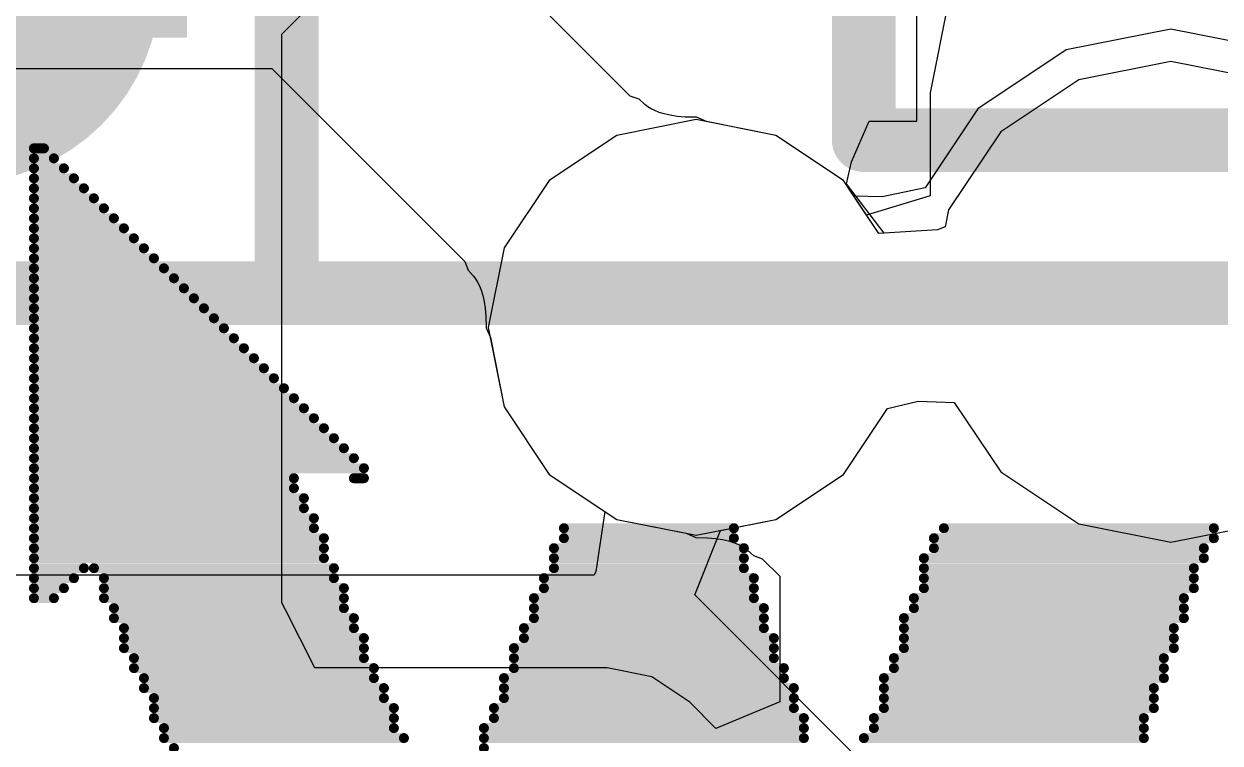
# Model space of a CAD drawing. Header units: millimetres. Extents: x 0 to 11.7, y 0 to 8.3.
# Drawn here: x 5.4008 to 5.4946, y 3.5597 to 3.6161 of the extents above; entities that cross this region are included whole.
import ezdxf

# ---------------------------------------------------------------- set-up
doc = ezdxf.new("R2010")
doc.units = ezdxf.units.MM
doc.header["$MEASUREMENT"] = 0
for name, color, linetype in [('BottomOverlay', 54, 'Continuous'), ('BottomSolder', 6, 'Continuous'), ('ConnectLayer', 7, 'Continuous'), ('Mechanical6', 56, 'Continuous'), ('TopOverlay', 2, 'Continuous')]:
    doc.layers.add(name, color=color, linetype=linetype)

# ---------------------------------------------------------------- blocks, each defined once
blk = doc.blocks.new('USB_TYPE_C_16PIN_A_55')
at = {"layer": 'TopOverlay', "const_width": 0.005}
for points in [[(0.04978, -0.15072), (0.04978, 0.155424)], [(0.03778, 0.046644), (0.03778, 0.099644)], [(0.03778, 0.046644), (0.00978, 0.046644)], [(0.04962, 0.001368), (-0.172148, 0.001368)]]:
    blk.add_lwpolyline(points, dxfattribs=at)
at = {"layer": 'TopOverlay', "const_width": 0.0025}
for points in [[(0.03653, 0.046644, 1), (0.03903, 0.046644, 1)], [(0.03653, 0.046644, 1), (0.03903, 0.046644, 1)], [(0.04837, 0.001368, 1), (0.05087, 0.001368, 1)]]:
    blk.add_lwpolyline(points, format="xyb", close=True, dxfattribs=at)
blk = doc.blocks.new('WS_LOGO__180MIL__B_73')
at = {"layer": 'BottomOverlay', "const_width": 0.000392}
for points in [[(0.086272, -0.025004, 1), (0.086664, -0.025004, 1)], [(0.110588, -0.025004, 1), (0.11098, -0.025004, 1)], [(0.034502, -0.025788, 1), (0.034894, -0.025788, 1)], [(0.034502, -0.026573, 1), (0.034894, -0.026573, 1)], [(0.055681, -0.026573, 1), (0.056073, -0.026573, 1)], [(0.056465, -0.025788, 1), (0.056857, -0.025788, 1)], [(0.061171, -0.025788, 1), (0.061564, -0.025788, 1)], [(0.061171, -0.026573, 1), (0.061564, -0.026573, 1)], [(0.086272, -0.025788, 1), (0.086664, -0.025788, 1)], [(0.086272, -0.026573, 1), (0.086664, -0.026573, 1)], [(0.092547, -0.025788, 1), (0.092939, -0.025788, 1)], [(0.093332, -0.026573, 1), (0.093724, -0.026573, 1)], [(0.111373, -0.025788, 1), (0.111765, -0.025788, 1)], [(0.111373, -0.026573, 1), (0.111765, -0.026573, 1)], [(0.034502, -0.027357, 1), (0.034894, -0.027357, 1)], [(0.055681, -0.027357, 1), (0.056073, -0.027357, 1)], [(0.061171, -0.027357, 1), (0.061564, -0.027357, 1)], [(0.085488, -0.027357, 1), (0.08588, -0.027357, 1)], [(0.093332, -0.027357, 1), (0.093724, -0.027357, 1)], [(0.112157, -0.027357, 1), (0.112549, -0.027357, 1)], [(0.033718, -0.028142, 1), (0.03411, -0.028142, 1)], [(0.054896, -0.028142, 1), (0.055288, -0.028142, 1)], [(0.061956, -0.028142, 1), (0.062348, -0.028142, 1)], [(0.085488, -0.028142, 1), (0.08588, -0.028142, 1)], [(0.093332, -0.028142, 1), (0.093724, -0.028142, 1)], [(0.112157, -0.028142, 1), (0.112549, -0.028142, 1)], [(0.033718, -0.028926, 1), (0.03411, -0.028926, 1)], [(0.054896, -0.028926, 1), (0.055288, -0.028926, 1)], [(0.061956, -0.028926, 1), (0.062348, -0.028926, 1)], [(0.084703, -0.028926, 1), (0.085095, -0.028926, 1)], [(0.094116, -0.028926, 1), (0.094508, -0.028926, 1)], [(0.112157, -0.028926, 1), (0.112549, -0.028926, 1)], [(0.033718, -0.029711, 1), (0.03411, -0.029711, 1)], [(0.054896, -0.029711, 1), (0.055288, -0.029711, 1)], [(0.061956, -0.029711, 1), (0.062348, -0.029711, 1)], [(0.084703, -0.029711, 1), (0.085095, -0.029711, 1)], [(0.094116, -0.029711, 1), (0.094508, -0.029711, 1)], [(0.112942, -0.029711, 1), (0.113334, -0.029711, 1)], [(0.032933, -0.030495, 1), (0.033325, -0.030495, 1)], [(0.032933, -0.031279, 1), (0.033325, -0.031279, 1)], [(0.054112, -0.031279, 1), (0.054504, -0.031279, 1)], [(0.054896, -0.030495, 1), (0.055288, -0.030495, 1)], [(0.06274, -0.030495, 1), (0.063132, -0.030495, 1)], [(0.06274, -0.031279, 1), (0.063132, -0.031279, 1)], [(0.083919, -0.031279, 1), (0.084311, -0.031279, 1)], [(0.084703, -0.030495, 1), (0.085095, -0.030495, 1)], [(0.0949, -0.030495, 1), (0.095293, -0.030495, 1)], [(0.0949, -0.031279, 1), (0.095293, -0.031279, 1)], [(0.112942, -0.030495, 1), (0.113334, -0.030495, 1)], [(0.113726, -0.031279, 1), (0.114118, -0.031279, 1)], [(0.032933, -0.032064, 1), (0.033325, -0.032064, 1)], [(0.054112, -0.032064, 1), (0.054504, -0.032064, 1)], [(0.063525, -0.032064, 1), (0.063917, -0.032064, 1)], [(0.083919, -0.032064, 1), (0.084311, -0.032064, 1)], [(0.095685, -0.032064, 1), (0.096077, -0.032064, 1)], [(0.113726, -0.032064, 1), (0.114118, -0.032064, 1)], [(0.032149, -0.032848, 1), (0.032541, -0.032848, 1)], [(0.053327, -0.032848, 1), (0.05372, -0.032848, 1)], [(0.063525, -0.032848, 1), (0.063917, -0.032848, 1)], [(0.083919, -0.032848, 1), (0.084311, -0.032848, 1)], [(0.095685, -0.032848, 1), (0.096077, -0.032848, 1)], [(0.11451, -0.032848, 1), (0.114902, -0.032848, 1)], [(0.032149, -0.033632, 1), (0.032541, -0.033632, 1)], [(0.053327, -0.033632, 1), (0.05372, -0.033632, 1)], [(0.063525, -0.033632, 1), (0.063917, -0.033632, 1)], [(0.083134, -0.033632, 1), (0.083527, -0.033632, 1)], [(0.095685, -0.033632, 1), (0.096077, -0.033632, 1)], [(0.11451, -0.033632, 1), (0.114902, -0.033632, 1)], [(0.032149, -0.034417, 1), (0.032541, -0.034417, 1)], [(0.053327, -0.034417, 1), (0.05372, -0.034417, 1)], [(0.064309, -0.034417, 1), (0.064701, -0.034417, 1)], [(0.083134, -0.034417, 1), (0.083527, -0.034417, 1)], [(0.096469, -0.034417, 1), (0.096861, -0.034417, 1)], [(0.11451, -0.034417, 1), (0.114902, -0.034417, 1)], [(0.031364, -0.035201, 1), (0.031757, -0.035201, 1)], [(0.031364, -0.035986, 1), (0.031757, -0.035986, 1)], [(0.052543, -0.035986, 1), (0.052935, -0.035986, 1)], [(0.053327, -0.035201, 1), (0.05372, -0.035201, 1)], [(0.064309, -0.035201, 1), (0.064701, -0.035201, 1)], [(0.064309, -0.035986, 1), (0.064701, -0.035986, 1)], [(0.08235, -0.035201, 1), (0.082742, -0.035201, 1)], [(0.08235, -0.035986, 1), (0.082742, -0.035986, 1)], [(0.096469, -0.035201, 1), (0.096861, -0.035201, 1)], [(0.097254, -0.035986, 1), (0.097646, -0.035986, 1)], [(0.115295, -0.035201, 1), (0.115687, -0.035201, 1)], [(0.115295, -0.035986, 1), (0.115687, -0.035986, 1)], [(0.031364, -0.03677, 1), (0.031757, -0.03677, 1)], [(0.052543, -0.03677, 1), (0.052935, -0.03677, 1)], [(0.065093, -0.03677, 1), (0.065486, -0.03677, 1)], [(0.08235, -0.03677, 1), (0.082742, -0.03677, 1)], [(0.097254, -0.03677, 1), (0.097646, -0.03677, 1)], [(0.116079, -0.03677, 1), (0.116471, -0.03677, 1)], [(0.120001, -0.03677, 1), (0.120393, -0.03677, 1)], [(0.12157, -0.03677, 1), (0.121962, -0.03677, 1)], [(0.03058, -0.037554, 1), (0.030972, -0.037554, 1)], [(0.051759, -0.037554, 1), (0.052151, -0.037554, 1)], [(0.065093, -0.037554, 1), (0.065486, -0.037554, 1)], [(0.081566, -0.037554, 1), (0.081958, -0.037554, 1)], [(0.097254, -0.037554, 1), (0.097646, -0.037554, 1)], [(0.116079, -0.037554, 1), (0.116471, -0.037554, 1)], [(0.119217, -0.037554, 1), (0.119609, -0.037554, 1)], [(0.12157, -0.037554, 1), (0.121962, -0.037554, 1)], [(0.03058, -0.038339, 1), (0.030972, -0.038339, 1)], [(0.051759, -0.038339, 1), (0.052151, -0.038339, 1)], [(0.065093, -0.038339, 1), (0.065486, -0.038339, 1)], [(0.081566, -0.038339, 1), (0.081958, -0.038339, 1)], [(0.098038, -0.038339, 1), (0.09843, -0.038339, 1)], [(0.116079, -0.038339, 1), (0.116471, -0.038339, 1)], [(0.118432, -0.038339, 1), (0.118824, -0.038339, 1)], [(0.12157, -0.038339, 1), (0.121962, -0.038339, 1)], [(0.03058, -0.039123, 1), (0.030972, -0.039123, 1)], [(0.051759, -0.039123, 1), (0.052151, -0.039123, 1)], [(0.065878, -0.039123, 1), (0.06627, -0.039123, 1)], [(0.080781, -0.039123, 1), (0.081173, -0.039123, 1)], [(0.098038, -0.039123, 1), (0.09843, -0.039123, 1)], [(0.116863, -0.039123, 1), (0.117256, -0.039123, 1)], [(0.117648, -0.039123, 1), (0.11804, -0.039123, 1)], [(0.12157, -0.039123, 1), (0.121962, -0.039123, 1)], [(0.029796, -0.039908, 1), (0.030188, -0.039908, 1)], [(0.029796, -0.040692, 1), (0.030188, -0.040692, 1)], [(0.050974, -0.040692, 1), (0.051366, -0.040692, 1)], [(0.051759, -0.039908, 1), (0.052151, -0.039908, 1)], [(0.065878, -0.039908, 1), (0.06627, -0.039908, 1)], [(0.065878, -0.040692, 1), (0.06627, -0.040692, 1)], [(0.080781, -0.039908, 1), (0.081173, -0.039908, 1)], [(0.080781, -0.040692, 1), (0.081173, -0.040692, 1)], [(0.098822, -0.039908, 1), (0.099214, -0.039908, 1)], [(0.098822, -0.040692, 1), (0.099214, -0.040692, 1)], [(0.12157, -0.039908, 1), (0.121962, -0.039908, 1)], [(0.12157, -0.040692, 1), (0.121962, -0.040692, 1)], [(0.029011, -0.041476, 1), (0.029403, -0.041476, 1)], [(0.050974, -0.041476, 1), (0.051366, -0.041476, 1)], [(0.066662, -0.041476, 1), (0.067054, -0.041476, 1)], [(0.079997, -0.041476, 1), (0.080389, -0.041476, 1)], [(0.098822, -0.041476, 1), (0.099214, -0.041476, 1)], [(0.12157, -0.041476, 1), (0.121962, -0.041476, 1)], [(0.029011, -0.042261, 1), (0.029403, -0.042261, 1)], [(0.05019, -0.042261, 1), (0.050582, -0.042261, 1)], [(0.066662, -0.042261, 1), (0.067054, -0.042261, 1)], [(0.079997, -0.042261, 1), (0.080389, -0.042261, 1)], [(0.099607, -0.042261, 1), (0.099999, -0.042261, 1)], [(0.12157, -0.042261, 1), (0.121962, -0.042261, 1)], [(0.099607, -0.043045, 1), (0.099999, -0.043045, 1)], [(0.12157, -0.043045, 1), (0.121962, -0.043045, 1)], [(0.100391, -0.04383, 1), (0.100783, -0.04383, 1)], [(0.12157, -0.04383, 1), (0.121962, -0.04383, 1)], [(0.100391, -0.044614, 1), (0.100783, -0.044614, 1)], [(0.101176, -0.045398, 1), (0.101568, -0.045398, 1)], [(0.12157, -0.044614, 1), (0.121962, -0.044614, 1)], [(0.12157, -0.045398, 1), (0.121962, -0.045398, 1)], [(0.095685, -0.046183, 1), (0.096077, -0.046183, 1)], [(0.096469, -0.046183, 1), (0.096861, -0.046183, 1)], [(0.101176, -0.046183, 1), (0.101568, -0.046183, 1)], [(0.12157, -0.046183, 1), (0.121962, -0.046183, 1)], [(0.095685, -0.046967, 1), (0.096077, -0.046967, 1)], [(0.12157, -0.046967, 1), (0.121962, -0.046967, 1)], [(0.096469, -0.047752, 1), (0.096861, -0.047752, 1)], [(0.12157, -0.047752, 1), (0.121962, -0.047752, 1)], [(0.097254, -0.048536, 1), (0.097646, -0.048536, 1)], [(0.12157, -0.048536, 1), (0.121962, -0.048536, 1)], [(0.098038, -0.04932, 1), (0.09843, -0.04932, 1)], [(0.098822, -0.050105, 1), (0.099214, -0.050105, 1)], [(0.12157, -0.04932, 1), (0.121962, -0.04932, 1)], [(0.12157, -0.050105, 1), (0.121962, -0.050105, 1)], [(0.099607, -0.050889, 1), (0.099999, -0.050889, 1)], [(0.12157, -0.050889, 1), (0.121962, -0.050889, 1)], [(0.100391, -0.051673, 1), (0.100783, -0.051673, 1)], [(0.12157, -0.051673, 1), (0.121962, -0.051673, 1)], [(0.101176, -0.052458, 1), (0.101568, -0.052458, 1)], [(0.12157, -0.052458, 1), (0.121962, -0.052458, 1)], [(0.10196, -0.053242, 1), (0.102352, -0.053242, 1)], [(0.12157, -0.053242, 1), (0.121962, -0.053242, 1)], [(0.102744, -0.054027, 1), (0.103137, -0.054027, 1)], [(0.103529, -0.054811, 1), (0.103921, -0.054811, 1)], [(0.12157, -0.054027, 1), (0.121962, -0.054027, 1)], [(0.12157, -0.054811, 1), (0.121962, -0.054811, 1)], [(0.104313, -0.055595, 1), (0.104705, -0.055595, 1)], [(0.12157, -0.055595, 1), (0.121962, -0.055595, 1)], [(0.105097, -0.05638, 1), (0.10549, -0.05638, 1)], [(0.12157, -0.05638, 1), (0.121962, -0.05638, 1)], [(0.105882, -0.057164, 1), (0.106274, -0.057164, 1)], [(0.12157, -0.057164, 1), (0.121962, -0.057164, 1)], [(0.106666, -0.057949, 1), (0.107059, -0.057949, 1)], [(0.12157, -0.057949, 1), (0.121962, -0.057949, 1)], [(0.107451, -0.058733, 1), (0.107843, -0.058733, 1)], [(0.12157, -0.058733, 1), (0.121962, -0.058733, 1)], [(0.108235, -0.059518, 1), (0.108627, -0.059518, 1)], [(0.10902, -0.060302, 1), (0.109412, -0.060302, 1)], [(0.12157, -0.059518, 1), (0.121962, -0.059518, 1)], [(0.12157, -0.060302, 1), (0.121962, -0.060302, 1)], [(0.109804, -0.061086, 1), (0.110196, -0.061086, 1)], [(0.12157, -0.061086, 1), (0.121962, -0.061086, 1)], [(0.110588, -0.061871, 1), (0.11098, -0.061871, 1)], [(0.12157, -0.061871, 1), (0.121962, -0.061871, 1)], [(0.111373, -0.062655, 1), (0.111765, -0.062655, 1)], [(0.12157, -0.062655, 1), (0.121962, -0.062655, 1)], [(0.112157, -0.063439, 1), (0.112549, -0.063439, 1)], [(0.12157, -0.063439, 1), (0.121962, -0.063439, 1)], [(0.112942, -0.064224, 1), (0.113334, -0.064224, 1)], [(0.113726, -0.065008, 1), (0.114118, -0.065008, 1)], [(0.12157, -0.064224, 1), (0.121962, -0.064224, 1)], [(0.12157, -0.065008, 1), (0.121962, -0.065008, 1)], [(0.11451, -0.065793, 1), (0.114902, -0.065793, 1)], [(0.12157, -0.065793, 1), (0.121962, -0.065793, 1)], [(0.115295, -0.066577, 1), (0.115687, -0.066577, 1)], [(0.12157, -0.066577, 1), (0.121962, -0.066577, 1)], [(0.116079, -0.067361, 1), (0.116471, -0.067361, 1)], [(0.12157, -0.067361, 1), (0.121962, -0.067361, 1)], [(0.116863, -0.068146, 1), (0.117256, -0.068146, 1)], [(0.12157, -0.068146, 1), (0.121962, -0.068146, 1)], [(0.117648, -0.06893, 1), (0.11804, -0.06893, 1)], [(0.118432, -0.069715, 1), (0.118824, -0.069715, 1)], [(0.12157, -0.06893, 1), (0.121962, -0.06893, 1)], [(0.12157, -0.069715, 1), (0.121962, -0.069715, 1)], [(0.119217, -0.070499, 1), (0.119609, -0.070499, 1)], [(0.12157, -0.070499, 1), (0.121962, -0.070499, 1)], [(0.120001, -0.071283, 1), (0.120393, -0.071283, 1)], [(0.12157, -0.071283, 1), (0.121962, -0.071283, 1)], [(0.120785, -0.072068, 1), (0.121178, -0.072068, 1)], [(0.12157, -0.072068, 1), (0.121962, -0.072068, 1)]]:
    blk.add_lwpolyline(points, format="xyb", close=True, dxfattribs=at)
at = {"layer": 'BottomOverlay', "const_width": 0.000784}
for points in [[(0.056661, -0.025788), (0.034698, -0.025788)], [(0.055877, -0.026573), (0.034698, -0.026573)], [(0.086468, -0.025788), (0.061367, -0.025788)], [(0.086468, -0.026573), (0.061367, -0.026573)], [(0.111569, -0.025788), (0.092743, -0.025788)], [(0.111569, -0.026573), (0.093528, -0.026573)], [(0.055877, -0.027357), (0.034698, -0.027357)], [(0.085684, -0.027357), (0.061367, -0.027357)], [(0.112353, -0.027357), (0.093528, -0.027357)], [(0.055092, -0.028142), (0.033914, -0.028142)], [(0.085684, -0.028142), (0.062152, -0.028142)], [(0.112353, -0.028142), (0.093528, -0.028142)], [(0.055092, -0.028926), (0.033914, -0.028926)], [(0.084899, -0.028926), (0.062152, -0.028926)], [(0.112353, -0.028926), (0.094312, -0.028926)], [(0.055092, -0.029711), (0.033914, -0.029711)], [(0.084899, -0.029711), (0.062152, -0.029711)], [(0.113138, -0.029711), (0.094312, -0.029711)], [(0.055092, -0.030495), (0.033129, -0.030495)], [(0.054308, -0.031279), (0.033129, -0.031279)], [(0.084899, -0.030495), (0.062936, -0.030495)], [(0.084115, -0.031279), (0.062936, -0.031279)], [(0.113138, -0.030495), (0.095097, -0.030495)], [(0.113922, -0.031279), (0.095097, -0.031279)], [(0.054308, -0.032064), (0.033129, -0.032064)], [(0.084115, -0.032064), (0.063721, -0.032064)], [(0.113922, -0.032064), (0.095881, -0.032064)], [(0.053524, -0.032848), (0.032345, -0.032848)], [(0.084115, -0.032848), (0.063721, -0.032848)], [(0.114706, -0.032848), (0.095881, -0.032848)], [(0.053524, -0.033632), (0.032345, -0.033632)], [(0.083331, -0.033632), (0.063721, -0.033632)], [(0.114706, -0.033632), (0.095881, -0.033632)], [(0.053524, -0.034417), (0.032345, -0.034417)], [(0.083331, -0.034417), (0.064505, -0.034417)], [(0.114706, -0.034417), (0.096665, -0.034417)], [(0.053524, -0.035201), (0.03156, -0.035201)], [(0.052739, -0.035986), (0.03156, -0.035986)], [(0.082546, -0.035201), (0.064505, -0.035201)], [(0.082546, -0.035986), (0.064505, -0.035986)], [(0.115491, -0.035201), (0.096665, -0.035201)], [(0.115491, -0.035986), (0.09745, -0.035986)], [(0.052739, -0.03677), (0.03156, -0.03677)], [(0.082546, -0.03677), (0.06529, -0.03677)], [(0.116275, -0.03677), (0.09745, -0.03677)], [(0.121766, -0.03677), (0.120197, -0.03677)], [(0.051955, -0.037554), (0.030776, -0.037554)], [(0.081762, -0.037554), (0.06529, -0.037554)], [(0.116275, -0.037554), (0.09745, -0.037554)], [(0.121766, -0.037554), (0.119413, -0.037554)], [(0.051955, -0.038339), (0.030776, -0.038339)], [(0.081762, -0.038339), (0.06529, -0.038339)], [(0.116275, -0.038339), (0.098234, -0.038339)], [(0.121766, -0.038339), (0.118628, -0.038339)], [(0.051955, -0.039123), (0.030776, -0.039123)], [(0.080977, -0.039123), (0.066074, -0.039123)], [(0.117059, -0.039123), (0.098234, -0.039123)], [(0.121766, -0.039123), (0.117844, -0.039123)], [(0.051955, -0.039908), (0.029992, -0.039908)], [(0.05117, -0.040692), (0.029992, -0.040692)], [(0.080977, -0.039908), (0.066074, -0.039908)], [(0.080977, -0.040692), (0.066074, -0.040692)], [(0.121766, -0.039908), (0.099018, -0.039908)], [(0.121766, -0.040692), (0.099018, -0.040692)], [(0.05117, -0.041476), (0.029207, -0.041476)], [(0.080193, -0.041476), (0.066858, -0.041476)], [(0.121766, -0.041476), (0.099018, -0.041476)], [(0.050386, -0.042261), (0.029207, -0.042261)], [(0.080193, -0.042261), (0.066858, -0.042261)], [(0.121766, -0.042261), (0.099803, -0.042261)], [(0.121766, -0.043045), (0.099803, -0.043045)], [(0.121766, -0.04383), (0.100587, -0.04383)], [(0.121766, -0.044614), (0.100587, -0.044614)], [(0.121766, -0.045398), (0.101372, -0.045398)], [(0.096665, -0.046183), (0.095881, -0.046183)], [(0.121766, -0.046183), (0.101372, -0.046183)], [(0.121766, -0.046967), (0.095881, -0.046967)], [(0.121766, -0.047752), (0.096665, -0.047752)], [(0.121766, -0.048536), (0.09745, -0.048536)], [(0.121766, -0.04932), (0.098234, -0.04932)], [(0.121766, -0.050105), (0.099018, -0.050105)], [(0.121766, -0.050889), (0.099803, -0.050889)], [(0.121766, -0.051673), (0.100587, -0.051673)], [(0.121766, -0.052458), (0.101372, -0.052458)], [(0.121766, -0.053242), (0.102156, -0.053242)], [(0.121766, -0.054027), (0.10294, -0.054027)], [(0.121766, -0.054811), (0.103725, -0.054811)], [(0.121766, -0.055595), (0.104509, -0.055595)], [(0.121766, -0.05638), (0.105294, -0.05638)], [(0.121766, -0.057164), (0.106078, -0.057164)], [(0.121766, -0.057949), (0.106862, -0.057949)], [(0.121766, -0.058733), (0.107647, -0.058733)], [(0.121766, -0.059518), (0.108431, -0.059518)], [(0.121766, -0.060302), (0.109216, -0.060302)], [(0.121766, -0.061086), (0.11, -0.061086)], [(0.121766, -0.061871), (0.110784, -0.061871)], [(0.121766, -0.062655), (0.111569, -0.062655)], [(0.121766, -0.063439), (0.112353, -0.063439)], [(0.121766, -0.064224), (0.113138, -0.064224)], [(0.121766, -0.065008), (0.113922, -0.065008)], [(0.121766, -0.065793), (0.114706, -0.065793)], [(0.121766, -0.066577), (0.115491, -0.066577)], [(0.121766, -0.067361), (0.116275, -0.067361)], [(0.121766, -0.068146), (0.117059, -0.068146)], [(0.121766, -0.06893), (0.117844, -0.06893)], [(0.121766, -0.069715), (0.118628, -0.069715)], [(0.121766, -0.070499), (0.119413, -0.070499)], [(0.121766, -0.071283), (0.120197, -0.071283)], [(0.121766, -0.072068), (0.120982, -0.072068)]]:
    blk.add_lwpolyline(points, dxfattribs=at)
blk = doc.blocks.new('BAT___2P__75')
at = {"layer": 'BottomSolder'}
blk.add_solid([(-0.0774, -0.126246), (-0.041966, -0.126246), (-0.0774, -0.059316), (-0.041966, -0.059316)], dxfattribs=at)
at = {"layer": 'Mechanical6'}
for points, const_width in [([(-0.051923, -0.121921, 1), (-0.067663, -0.121921, 1)], 0.015748), ([(-0.05586, -0.121921, 1), (-0.047986, -0.121921, 1)], 0.007874)]:
    blk.add_lwpolyline(points, format="xyb", close=True, dxfattribs=dict(at, const_width=const_width))

msp = doc.modelspace()

# ---------------------------------------------------------------- linework, layer by layer
at = {"layer": 'ConnectLayer'}
for p, q in [((5.420982, 3.615271), (5.564286, 3.758576)), ((5.470818, 3.608462), (5.470818, 3.643462)), ((5.448329, 3.610426), (5.430494, 3.628261)), ((5.473297, 3.617909), (5.471861, 3.61069)), ((5.490724, 3.615684), (5.48253, 3.614054)), ((5.498918, 3.614054), (5.490724, 3.615684)), ((5.420982, 3.57067), (5.420982, 3.615271)), ((5.48253, 3.614054), (5.475584, 3.609412)), ((5.238207, 3.612596), (5.420205, 3.612596)), ((5.420205, 3.612596), (5.435352, 3.597449)), ((5.490724, 3.613135), (5.483505, 3.611699)), ((5.490724, 3.613135), (5.483505, 3.611699)), ((5.497942, 3.611699), (5.490724, 3.613135)), ((5.497942, 3.611699), (5.490724, 3.613135)), ((5.483505, 3.611699), (5.477386, 3.60761)), ((5.483505, 3.611699), (5.477386, 3.60761)), ((5.471861, 3.61069), (5.471861, 3.6026)), ((5.44902, 3.610176), (5.448329, 3.610426)), ((5.44946, 3.609774), (5.44902, 3.610176)), ((5.449696, 3.609594), (5.44946, 3.609774)), ((5.449954, 3.609433), (5.449696, 3.609594)), ((5.450249, 3.609284), (5.449954, 3.609433)), ((5.450589, 3.609146), (5.450249, 3.609284)), ((5.450992, 3.609022), (5.450589, 3.609146)), ((5.451463, 3.608916), (5.450992, 3.609022)), ((5.452009, 3.608833), (5.451463, 3.608916)), ((5.452638, 3.608782), (5.452009, 3.608833)), ((5.45353, 3.608765), (5.452638, 3.608782)), ((5.454304, 3.608427), (5.45353, 3.608765)), ((5.475584, 3.609412), (5.471447, 3.603221)), ((5.453506, 3.608586), (5.447263, 3.607344)), ((5.453506, 3.608586), (5.447263, 3.607344)), ((5.459749, 3.607344), (5.453506, 3.608586)), ((5.459749, 3.607344), (5.453506, 3.608586)), ((5.459749, 3.607344), (5.454304, 3.608427)), ((5.465673, 3.605253), (5.467076, 3.608462)), ((5.467076, 3.608462), (5.470818, 3.608462)), ((5.447263, 3.607344), (5.44197, 3.603808)), ((5.447263, 3.607344), (5.44197, 3.603808)), ((5.465041, 3.603808), (5.459749, 3.607344)), ((5.465041, 3.603808), (5.459749, 3.607344)), ((5.465041, 3.603808), (5.459749, 3.607344)), ((5.477386, 3.60761), (5.473297, 3.601491)), ((5.477386, 3.60761), (5.473297, 3.601491)), ((5.465288, 3.603531), (5.465673, 3.605253)), ((5.44197, 3.603808), (5.438434, 3.598515)), ((5.44197, 3.603808), (5.438434, 3.598515)), ((5.46783, 3.599634), (5.465041, 3.603808)), ((5.465866, 3.602574), (5.465041, 3.603808)), ((5.466861, 3.601084), (5.465041, 3.603808)), ((5.468248, 3.599662), (5.465288, 3.603531)), ((5.471447, 3.603221), (5.468096, 3.602527)), ((5.468096, 3.602527), (5.465866, 3.602574)), ((5.471861, 3.6026), (5.466861, 3.601084)), ((5.473297, 3.601491), (5.473033, 3.600162)), ((5.473297, 3.601491), (5.473033, 3.600162)), ((5.472435, 3.599941), (5.46783, 3.599634)), ((5.472435, 3.599941), (5.468248, 3.599662)), ((5.473033, 3.600162), (5.472435, 3.599941)), ((5.473033, 3.600162), (5.472435, 3.599941)), ((5.438434, 3.598515), (5.437192, 3.592272)), ((5.438434, 3.598515), (5.437192, 3.592272)), ((5.435352, 3.597449), (5.435603, 3.596758)), ((5.435603, 3.596758), (5.436004, 3.596318)), ((5.436004, 3.596318), (5.436184, 3.596082)), ((5.436184, 3.596082), (5.436345, 3.595824)), ((5.436345, 3.595824), (5.436495, 3.595529)), ((5.436495, 3.595529), (5.436632, 3.595189)), ((5.436632, 3.595189), (5.436757, 3.594786)), ((5.436757, 3.594786), (5.436863, 3.594315)), ((5.436863, 3.594315), (5.436945, 3.593769)), ((5.436945, 3.593769), (5.436996, 3.593141)), ((5.436996, 3.593141), (5.437013, 3.592248)), ((5.437013, 3.592248), (5.437351, 3.591474)), ((5.437192, 3.592272), (5.438434, 3.586029)), ((5.437192, 3.592272), (5.438434, 3.586029)), ((5.437351, 3.591474), (5.438434, 3.586029)), ((5.468502, 3.585916), (5.470903, 3.586486)), ((5.468502, 3.585916), (5.470903, 3.586486)), ((5.470903, 3.586486), (5.473746, 3.586383)), ((5.470903, 3.586486), (5.473746, 3.586383)), ((5.473746, 3.586383), (5.477386, 3.580935)), ((5.473746, 3.586383), (5.477386, 3.580935)), ((5.438434, 3.586029), (5.44197, 3.580737)), ((5.438434, 3.586029), (5.44197, 3.580737)), ((5.438434, 3.586029), (5.44197, 3.580737)), ((5.465041, 3.580737), (5.468502, 3.585916)), ((5.465041, 3.580737), (5.468502, 3.585916)), ((5.44197, 3.580737), (5.447263, 3.577201)), ((5.44197, 3.580737), (5.446324, 3.577828)), ((5.44197, 3.580737), (5.447263, 3.577201)), ((5.459749, 3.577201), (5.465041, 3.580737)), ((5.459749, 3.577201), (5.465041, 3.580737)), ((5.477386, 3.580935), (5.483505, 3.576846)), ((5.477386, 3.580935), (5.483505, 3.576846)), ((5.446324, 3.577828), (5.445614, 3.573127)), ((5.447263, 3.577201), (5.453506, 3.575959)), ((5.447263, 3.577201), (5.452708, 3.576118)), ((5.453506, 3.575959), (5.459749, 3.577201)), ((5.455393, 3.576334), (5.459749, 3.577201)), ((5.452708, 3.576118), (5.453481, 3.57578)), ((5.453382, 3.571274), (5.455393, 3.576334)), ((5.483505, 3.576846), (5.490724, 3.57541)), ((5.483505, 3.576846), (5.490724, 3.57541)), ((5.490724, 3.57541), (5.497942, 3.576846)), ((5.490724, 3.57541), (5.497942, 3.576846)), ((5.453481, 3.57578), (5.454374, 3.575763)), ((5.454374, 3.575763), (5.455002, 3.575711)), ((5.455002, 3.575711), (5.455549, 3.575629)), ((5.455549, 3.575629), (5.456019, 3.575523)), ((5.456019, 3.575523), (5.456422, 3.575398)), ((5.456422, 3.575398), (5.456763, 3.575261)), ((5.456763, 3.575261), (5.457057, 3.575112)), ((5.457057, 3.575112), (5.457315, 3.57495)), ((5.457315, 3.57495), (5.457551, 3.574771)), ((5.457551, 3.574771), (5.457991, 3.574369)), ((5.457991, 3.574369), (5.458682, 3.574119)), ((5.458682, 3.574119), (5.460047, 3.572754)), ((5.445614, 3.573127), (5.445493, 3.572828)), ((5.445493, 3.572828), (5.381831, 3.572828)), ((5.460047, 3.572754), (5.460047, 3.562879)), ((5.516172, 3.508484), (5.453382, 3.571274)), ((5.421272, 3.570122), (5.420982, 3.57067)), ((5.421269, 3.570111), (5.421272, 3.570122)), ((5.423582, 3.565549), (5.421269, 3.570111)), ((5.446506, 3.565549), (5.423582, 3.565549)), ((5.450017, 3.56485), (5.446506, 3.565549)), ((5.452994, 3.562861), (5.450017, 3.56485)), ((5.455048, 3.560808), (5.452994, 3.562861)), ((5.460047, 3.562879), (5.455048, 3.560808))]:
    msp.add_line(p, q, dxfattribs=at)

# ---------------------------------------------------------------- block references
for name, p, rotation in [('USB_TYPE_C_16PIN_A_55', (5.420002, 3.644748), 270), ('BAT___2P__75', (5.455533, 3.741243), 360), ('WS_LOGO__180MIL__B_73', (5.523312, 3.534256), 180)]:
    msp.add_blockref(name, p, dxfattribs=dict(rotation=rotation))

doc.saveas('drawing.dxf')
